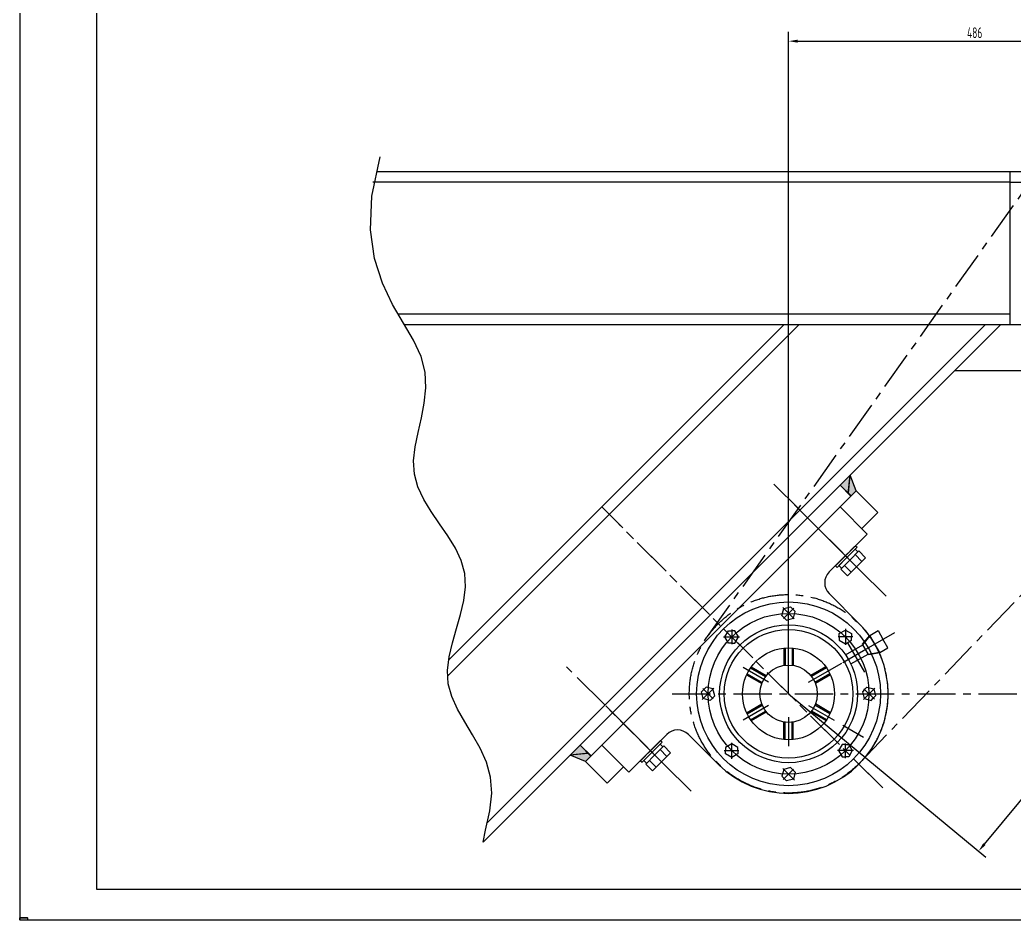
# Model space of a CAD drawing. Header units: millimetres. Extents: x 0 to 10092, y -1 to 7128.
# Drawn here: x 0 to 3894, y -1 to 3525 of the extents above; entities that cross this region are included whole.
import ezdxf

# ---------------------------------------------------------------- set-up
doc = ezdxf.new("R2010")
doc.units = ezdxf.units.MM
doc.header["$LTSCALE"] = 120
doc.linetypes.add('G', pattern=[2, 1.25, -0.25, 0.25, -0.25])
for name, color, linetype in [('01', 7, 'Continuous'), ('02', 1, 'Continuous'), ('05', 4, 'G'), ('08', 1, 'Continuous')]:
    doc.layers.add(name, color=color, linetype=linetype)
doc.styles.get("Standard").update_dxf_attribs({"font": 'isocp', "width": 0.707, "bigfont": 'intecad.shx'})
doc.dimstyles.new('INTE', dxfattribs={"dimscale": 12, "dimtxt": 3.5, "dimasz": 3, "dimexe": 3, "dimexo": 0, "dimgap": 1, "dimtad": 1, "dimdec": 3, "dimdsep": 46, "dimtxsty": 'Standard', "dimcen": 0, "dimclrd": 1, "dimclre": 1, "dimclrt": 3, "dimaunit": 1, "dimadec": 0, "dimazin": 0, "dimtfac": 1, "dimtdec": 3, "dimtmove": 0, "dimatfit": 0, "dimfxl": 3, "dimarcsym": 0})

# ---------------------------------------------------------------- blocks, each defined once
blk = doc.blocks.new('*D139')
at = {"layer": '08', "color": 1, "lineweight": -2}
for p, q in [((3010.3, 885.7), (3010.3, 3477.9)), ((4468.3, 3182.8), (4468.3, 3477.9)), ((3046.3, 3441.9), (4432.3, 3441.9))]:
    blk.add_line(p, q, dxfattribs=at)
at = {"layer": '08', "color": 1}
for points in [[(3046.3, 3447.9), (3046.3, 3435.9), (3010.3, 3441.9)], [(4432.3, 3447.9), (4432.3, 3435.9), (4468.3, 3441.9)]]:
    blk.add_solid(points, dxfattribs=at)
at = {"layer": 'Defpoints', "color": 0}
for p in [(4468.3, 3441.9), (4468.3, 3182.8), (3010.3, 885.7)]:
    blk.add_point(p, dxfattribs=at)
at = {"layer": '08', "color": 3, "insert": (3739.3, 3474.9), "char_height": 42, "attachment_point": 5}
blk.add_mtext('486', dxfattribs=at)
blk = doc.blocks.new('*D146')
at = {"layer": '08', "color": 1, "lineweight": -2}
for p, q in [((4468.3, 2646.7), (5240.4, 2007.5)), ((3777.6, 297.2), (5189.7, 2002.8)), ((3010.3, 885.7), (3782.4, 246.5))]:
    blk.add_line(p, q, dxfattribs=at)
at = {"layer": '08', "color": 1}
for points in [[(5185.1, 2006.6), (5194.3, 1998.9), (5212.6, 2030.5)], [(3773, 301), (3782.2, 293.4), (3754.6, 269.5)]]:
    blk.add_solid(points, dxfattribs=at)
at = {"layer": 'Defpoints', "color": 0}
for p in [(4468.3, 2646.7), (5212.6, 2030.5), (3010.3, 885.7)]:
    blk.add_point(p, dxfattribs=at)
at = {"layer": '08', "color": 3, "insert": (4458.2, 1171), "char_height": 42, "attachment_point": 5, "rotation": 50.3773}
blk.add_mtext('762', dxfattribs=at)
blk = doc.blocks.new('*U152')
at = {"layer": '01'}
for p, q in [((0, 8.6), (0.7, 9.3)), ((0, 0), (0, 8.6)), ((0, 8.6), (29.4, 8.6)), ((0.7, -0.7), (0, 0)), ((0, 0), (29.4, 0)), ((0.7, 9.3), (28.7, 9.3)), ((28.7, 9.3), (29.4, 8.6)), ((29.4, 8.6), (29.4, 0)), ((28.7, -0.7), (0.7, -0.7)), ((29.4, 0), (28.7, -0.7))]:
    blk.add_line(p, q, dxfattribs=at)
blk = doc.blocks.new('*U176')
at = {"layer": '01'}
for points in [[(25, 584), (25, 10)], [(25, 10), (831, 10)]]:
    blk.add_lwpolyline(points, dxfattribs=at)
at = {"layer": '02'}
for points in [[(0, 594), (0, 0)], [(0, 0), (841, 0)]]:
    blk.add_lwpolyline(points, dxfattribs=at)

msp = doc.modelspace()

# ---------------------------------------------------------------- hatches: boundary and pattern name
at = {"layer": '01', "linetype": 'Continuous'}
for points in [[(3211.8597, 1702.4449), (3244.3498, 1669.9548), (3251.0768, 1741.662)], [(3212.8193, 1703.4045), (3245.3093, 1670.9144), (3252.0364, 1742.6216)], [(3254.2861, 1660.0185), (3244.3498, 1669.9548), (3251.0768, 1741.662), (3275.4993, 1681.2317)], [(2154.4088, 644.994), (2193.6259, 684.2111), (2226.116, 651.7211)], [(2155.3684, 645.9536), (2194.5855, 685.1707), (2227.0756, 652.6806)], [(2214.8391, 620.5715), (2236.0523, 641.7847), (2226.116, 651.7211), (2154.4088, 644.994)]]:
    msp.add_hatch(color=7, dxfattribs=at).paths.add_polyline_path(points)

# ---------------------------------------------------------------- linework, layer by layer
at = {"layer": '01', "color": 7, "linetype": 'Continuous'}
for p, q in [((1399.0634, 2931.7366), (4225.3423, 2931.7366)), ((3877.3423, 2931.7366), (3877.3423, 2331.7366)), ((3877.3423, 2889.7366), (1382.6561, 2889.7366)), ((3877.3423, 2889.7366), (4225.3423, 2889.7366)), ((1481.2843, 2373.7366), (3877.3423, 2373.7366)), ((1505.7193, 2331.7366), (5665.3343, 2331.7366)), ((1676.0796, 955.796), (3052.0202, 2331.7366)), ((1680.1133, 1019.2267), (2992.6232, 2331.7366)), ((1813.8566, 304.4419), (3841.1514, 2331.7366)), ((1829.7211, 379.7033), (3781.7544, 2331.7366)), ((3661.1514, 2151.7366), (6478.3343, 2151.7366)), ((3244.3498, 1669.9548), (3251.0768, 1741.662)), ((3245.3093, 1670.9144), (3252.0364, 1742.6216)), ((3275.4993, 1681.2317), (3251.0768, 1741.662)), ((2193.6259, 684.2111), (3211.8597, 1702.4449)), ((3254.2861, 1660.0185), (3211.8597, 1702.4449)), ((3254.2861, 1660.0185), (3211.8597, 1702.4449)), ((3211.8597, 1617.5921), (3275.4993, 1681.2317)), ((3255.2457, 1660.9781), (3212.8193, 1703.4045)), ((3360.3521, 1596.3789), (3275.4993, 1681.2317)), ((2237.0119, 642.7443), (3255.2457, 1660.9781)), ((3211.8597, 1617.5921), (3254.2861, 1660.0185)), ((3254.2861, 1660.0185), (3211.8597, 1617.5921)), ((2278.4788, 684.2111), (3211.8597, 1617.5921)), ((3266.0912, 1393.6549), (3033.6463, 1626.0999)), ((3324.0588, 1335.6874), (3044.3967, 1615.3495)), ((3317.9257, 1511.5261), (3211.8597, 1617.5921)), ((3296.7125, 1532.7393), (3360.3521, 1596.3789)), ((3169.4333, 1363.0337), (3317.9257, 1511.5261)), ((3233.0729, 1426.6733), (3272.3173, 1465.9177)), ((3268.6368, 1462.2372), (3233.0729, 1426.6733)), ((3278.6813, 1459.5537), (3239.4369, 1420.3093)), ((3239.4369, 1420.3093), (3271.4688, 1452.3412)), ((3285.6074, 1445.2666), (3250.0435, 1409.7027)), ((3271.4688, 1452.3412), (3282.0754, 1441.7346)), ((3272.3173, 1465.9177), (3278.6813, 1459.5537)), ((3312.1239, 1418.7501), (3285.6074, 1445.2666)), ((3233.0729, 1426.6733), (3193.8285, 1387.4288)), ((3197.509, 1391.1093), (3233.0729, 1426.6733)), ((3200.1924, 1381.0649), (3239.4369, 1420.3093)), ((3239.4369, 1420.3093), (3207.4049, 1388.2774)), ((3214.4795, 1374.1388), (3250.0435, 1409.7027)), ((3228.7197, 1431.0265), (3243.2798, 1416.4663)), ((3234.9891, 1424.757), (3254.4891, 1405.2571)), ((3271.2567, 1430.9159), (3297.7732, 1404.3994)), ((3276.56, 1383.1862), (3312.1239, 1418.7501)), ((3193.8285, 1387.4288), (3200.1924, 1381.0649)), ((3207.4049, 1388.2774), (3218.0115, 1377.6708)), ((3240.996, 1347.6223), (3214.4795, 1374.1388)), ((3228.8303, 1388.4895), (3255.3468, 1361.973)), ((3276.56, 1383.1862), (3240.996, 1347.6223)), ((3286.1059, 1161.5082), (3169.4333, 1278.1808)), ((2984.3137, 1192.816), (2991.4863, 1219.5845)), ((2987.6365, 1223.4343), (3032.1773, 1178.8936)), ((3031.2533, 1221.6556), (2990.5082, 1180.9105)), ((2991.4863, 1219.5845), (3018.2549, 1226.7571)), ((3010.3343, 1131.5728), (3010.3343, 1224.2827)), ((3018.2549, 1226.7571), (3027.3048, 1217.7071)), ((3036.3548, 1208.6572), (3027.3048, 1217.7071)), ((3029.1822, 1181.8886), (3036.3548, 1208.6572)), ((2993.3637, 1183.766), (2984.3137, 1192.816)), ((2993.3637, 1183.766), (3002.4137, 1174.716)), ((3002.4137, 1174.716), (3029.1822, 1181.8886)), ((2760.9406, 1108.4752), (2774.797, 1132.4752)), ((2774.797, 1132.4752), (2787.5956, 1132.4752)), ((2787.5956, 1138.0592), (2787.5956, 1080.4369)), ((2800.3942, 1132.4752), (2787.5956, 1132.4752)), ((2814.2506, 1108.4752), (2800.3942, 1132.4752)), ((3209.0729, 1121.2738), (3233.0729, 1135.1302)), ((3233.0729, 1140.5747), (3233.0729, 1077.5845)), ((3233.0729, 1135.1302), (3257.0729, 1121.2738)), ((3328.5455, 1114.5786), (3360.6524, 1133.1156)), ((3360.6524, 1133.1156), (3380.1911, 1099.2735)), ((2755.4962, 1108.4752), (2818.4863, 1108.4752)), ((2774.797, 1084.4752), (2760.9406, 1108.4752)), ((2800.3942, 1084.4752), (2814.2506, 1108.4752)), ((3010.3343, 976.657), (3010.3343, 1091.3946)), ((3262.6569, 1108.4752), (3205.0345, 1108.4752)), ((3209.0729, 1108.4752), (3209.0729, 1121.2738)), ((3209.0729, 1108.4752), (3209.0729, 1095.6766)), ((3209.0729, 1095.6766), (3233.0729, 1081.8202)), ((3233.0729, 1081.8202), (3257.0729, 1095.6766)), ((3257.0729, 1121.2738), (3257.0729, 1108.4752)), ((3257.0729, 1095.6766), (3257.0729, 1108.4752)), ((3299.8513, 1080.2784), (3328.5455, 1114.5786)), ((3301.2111, 1077.9231), (3329.7588, 1112.477)), ((3367.6229, 1046.8945), (3328.5455, 1114.5786)), ((3399.7298, 1065.4315), (3380.1911, 1099.2735)), ((2787.5956, 1084.4752), (2774.797, 1084.4752)), ((2787.5956, 1084.4752), (2800.3942, 1084.4752)), ((2992.3343, 1064.8343), (2992.3343, 996.7872)), ((2996.8343, 1065.2296), (2996.8343, 997.4236)), ((3023.8343, 1065.2296), (3023.8343, 997.4236)), ((3028.3343, 1064.8343), (3028.3343, 996.7872)), ((3223.2347, 1008.6547), (3303.5238, 1055.0096)), ((3233.6611, 1038.9231), (3301.2111, 1077.9231)), ((3241.7305, 1084.9629), (3308.1856, 969.8594)), ((3323.5709, 1039.1948), (3299.8513, 1080.2784)), ((3367.6229, 1046.8945), (3399.7298, 1065.4315)), ((3254.6611, 1002.55), (3322.2111, 1041.55)), ((3322.2111, 1041.55), (3366.4095, 1048.9961)), ((3323.5709, 1039.1948), (3367.6229, 1046.8945)), ((2931.5949, 931.1968), (2832.2292, 988.5656)), ((2861.6387, 987.1744), (2920.3604, 953.2715)), ((2864.2311, 990.8739), (2923.1616, 956.8504)), ((3156.4375, 990.8739), (3097.507, 956.8504)), ((3159.0298, 987.1744), (3100.3081, 953.2715)), ((2846.2311, 959.697), (2905.1616, 925.6735)), ((2848.1387, 963.7918), (2906.8604, 929.8888)), ((3172.5298, 963.7918), (3113.8081, 929.8888)), ((3174.4375, 959.697), (3115.507, 925.6735)), ((2669.3137, 893.6572), (2678.3637, 902.7071)), ((2672.6365, 863.0388), (2717.1773, 907.5796)), ((2674.4153, 906.6556), (2715.1604, 865.9105)), ((2687.4137, 911.7571), (2678.3637, 902.7071)), ((2714.1822, 904.5845), (2687.4137, 911.7571)), ((2721.3548, 877.816), (2714.1822, 904.5845)), ((3308.3637, 902.7071), (3299.3137, 893.6572)), ((3348.032, 908.4343), (3303.4913, 863.8936)), ((3346.2533, 864.8176), (3305.5082, 905.5627)), ((3308.3637, 902.7071), (3317.4137, 911.7571)), ((3317.4137, 911.7571), (3344.1822, 904.5845)), ((3344.1822, 904.5845), (3351.3548, 877.816)), ((2676.4863, 866.8886), (2669.3137, 893.6572)), ((2703.2549, 859.716), (2676.4863, 866.8886)), ((2712.3048, 868.766), (2703.2549, 859.716)), ((2712.3048, 868.766), (2721.3548, 877.816)), ((3299.3137, 893.6572), (3306.4863, 866.8886)), ((3306.4863, 866.8886), (3333.2549, 859.716)), ((3333.2549, 859.716), (3342.3048, 868.766)), ((3351.3548, 877.816), (3342.3048, 868.766)), ((2560.3835, 572.0121), (2294.4288, 837.9668)), ((2931.5949, 840.2764), (2832.2292, 782.9076)), ((2846.2311, 811.7762), (2905.1616, 845.7997)), ((2848.1387, 807.6814), (2906.8604, 841.5844)), ((2861.6387, 784.2987), (2920.3604, 818.2017)), ((3089.0737, 840.2764), (3188.4393, 782.9076)), ((3159.0298, 784.2987), (3100.3081, 818.2017)), ((3172.5298, 807.6814), (3113.8081, 841.5844)), ((3174.4375, 811.7762), (3115.507, 845.7997)), ((2864.2311, 780.5993), (2923.1616, 814.6228)), ((3010.3343, 794.8161), (3010.3343, 680.0786)), ((3156.4375, 780.5993), (3097.507, 814.6228)), ((2992.3343, 706.6388), (2992.3343, 774.6859)), ((2996.8343, 706.2435), (2996.8343, 774.0495)), ((3023.8343, 706.2435), (3023.8343, 774.0495)), ((3028.3343, 706.6388), (3028.3343, 774.6859)), ((3223.2347, 762.8185), (3303.5238, 716.4635)), ((2533.0372, 726.6376), (2384.5448, 578.1451)), ((2469.3976, 662.9979), (2508.642, 702.2424)), ((2508.642, 702.2424), (2515.006, 695.8784)), ((2734.5626, 609.9649), (2617.89, 726.6376)), ((2236.0523, 641.7847), (2193.6259, 684.2111)), ((2237.0119, 642.7443), (2194.5855, 685.1707)), ((2278.4788, 684.2111), (2214.8391, 620.5715)), ((2236.0523, 641.7847), (2278.4788, 684.2111)), ((2384.5448, 578.1451), (2278.4788, 684.2111)), ((2469.3976, 662.9979), (2430.1532, 623.7535)), ((2433.8337, 627.434), (2469.3976, 662.9979)), ((2465.0443, 667.3512), (2479.6045, 652.791)), ((2504.9615, 698.5619), (2469.3976, 662.9979)), ((2515.006, 695.8784), (2475.7615, 656.634)), ((2475.7615, 656.634), (2507.7935, 688.6659)), ((2521.9321, 681.5913), (2486.3681, 646.0274)), ((2507.5814, 667.2406), (2534.0979, 640.7241)), ((2507.7935, 688.6659), (2518.4001, 678.0593)), ((2548.4486, 655.0748), (2521.9321, 681.5913)), ((2758.0117, 662.9979), (2815.634, 662.9979)), ((2787.5956, 689.6529), (2763.5956, 675.7965)), ((2763.5956, 675.7965), (2763.5956, 662.9979)), ((2763.5956, 650.1994), (2763.5956, 662.9979)), ((2787.5956, 630.8985), (2787.5956, 693.8886)), ((2811.5956, 675.7965), (2787.5956, 689.6529)), ((2811.5956, 662.9979), (2811.5956, 675.7965)), ((2811.5956, 662.9979), (2811.5956, 650.1994)), ((3265.1724, 662.9979), (3202.1822, 662.9979)), ((3220.2743, 686.9979), (3206.4179, 662.9979)), ((3206.4179, 662.9979), (3220.2743, 638.9979)), ((3233.0729, 686.9979), (3220.2743, 686.9979)), ((3233.0729, 633.414), (3233.0729, 691.0363)), ((3233.0729, 686.9979), (3245.8715, 686.9979)), ((3245.8715, 686.9979), (3259.7279, 662.9979)), ((3259.7279, 662.9979), (3245.8715, 638.9979)), ((2226.116, 651.7211), (2154.4088, 644.994)), ((2214.8391, 620.5715), (2154.4088, 644.994)), ((2227.0756, 652.6806), (2155.3684, 645.9536)), ((2430.1532, 623.7535), (2436.5171, 617.3896)), ((2436.5171, 617.3896), (2475.7615, 656.634)), ((2475.7615, 656.634), (2443.7296, 624.602)), ((2443.7296, 624.602), (2454.3362, 613.9954)), ((2450.8042, 610.4634), (2486.3681, 646.0274)), ((2465.1549, 624.8142), (2491.6715, 598.2977)), ((2471.3138, 661.0817), (2490.8138, 641.5818)), ((2512.8847, 619.5109), (2548.4486, 655.0748)), ((2787.5956, 636.3429), (2763.5956, 650.1994)), ((2811.5956, 650.1994), (2787.5956, 636.3429)), ((3220.2743, 638.9979), (3233.0729, 638.9979)), ((3245.8715, 638.9979), (3233.0729, 638.9979)), ((2299.692, 535.7187), (2214.8391, 620.5715)), ((2363.3316, 599.3583), (2299.692, 535.7187)), ((2477.3207, 583.9469), (2450.8042, 610.4634)), ((2512.8847, 619.5109), (2477.3207, 583.9469)), ((2991.4863, 589.5845), (2984.3137, 562.816)), ((3033.032, 548.0388), (2988.4913, 592.5796)), ((2989.4153, 549.8176), (3030.1604, 590.5627)), ((3018.2549, 596.7571), (2991.4863, 589.5845)), ((3027.3048, 587.7071), (3018.2549, 596.7571)), ((3027.3048, 587.7071), (3036.3548, 578.6572)), ((2984.3137, 562.816), (2993.3637, 553.766)), ((3002.4137, 544.716), (2993.3637, 553.766)), ((3029.1822, 551.8886), (3002.4137, 544.716)), ((3036.3548, 578.6572), (3029.1822, 551.8886))]:
    msp.add_line(p, q, dxfattribs=at)
for radius in [360, 315, 270, 252, 180, 112.5082]:
    msp.add_circle((3010.3343, 885.7366), radius, dxfattribs=at)
for centre, radius, start, end in [((3211.8597, 1320.6073), 60, 135, 225), ((3010.3343, 885.7366), 390, 225, 45), ((2575.4636, 684.2111), 60, 45, 135)]:
    msp.add_arc(centre, radius, start, end, dxfattribs=at)
at = {"layer": '02'}
msp.add_lwpolyline([(1813.8566, 304.4419), (1823.6173, 351.235), (1839.8707, 427.0417), (1848.1124, 496.2037), (1843.1849, 559.6702), (1826.7768, 618.4002), (1802.2882, 673.3548), (1773.1189, 725.4951), (1742.6691, 775.7824), (1714.3386, 825.1779), (1691.5276, 874.6426), (1677.636, 925.1378), (1674.9838, 977.3816), (1681.5711, 1031.119), (1694.3182, 1085.8523), (1710.1451, 1141.0835), (1725.972, 1196.3147), (1738.7191, 1251.048), (1745.3064, 1304.7854), (1742.6542, 1357.0291), (1728.7092, 1407.4472), (1705.5247, 1456.3714), (1676.1804, 1504.2999), (1643.7563, 1551.7304), (1611.3322, 1599.1609), (1581.988, 1647.0893), (1558.8034, 1696.0136), (1544.8584, 1746.4316), (1542.1313, 1798.7318), (1548.1938, 1852.8645), (1559.5165, 1908.6706), (1572.5695, 1965.991), (1583.8233, 2024.6665), (1589.7482, 2084.5379), (1586.8145, 2145.4463), (1571.4925, 2207.2324), (1541.8777, 2270.2741), (1502.5654, 2337.0977), (1459.7763, 2410.7662), (1419.7308, 2494.3428), (1388.6495, 2590.8908), (1372.7528, 2703.4733), (1378.2614, 2835.1534), (1411.3957, 2988.9945)], dxfattribs=at)
at = {"layer": '05', "color": 4, "linetype": 'G'}
for p, q in [((2693.3619, 1110.73), (4013.0465, 2969.9116)), ((3290.5233, 616.3157), (4870.7947, 2259.747)), ((3392.1719, 1267.5742), (2953.2384, 1706.5078)), ((3372.5131, 523.5577), (2278.4788, 1617.5921)), ((3379.0131, 517.0577), (2345.4456, 1550.6253)), ((3089.0737, 931.1968), (3426.221, 1125.8489)), ((2628.4966, 503.8989), (2135.432, 996.9636)), ((2554.3882, 885.7366), (4082.6315, 885.7366))]:
    msp.add_line(p, q, dxfattribs=at)
msp.add_circle((3010.3343, 885.7366), 388.7075, dxfattribs=at)

# ---------------------------------------------------------------- block references
at = {"layer": '01'}
msp.add_blockref('*U152', (0, 0), dxfattribs=at)
at = {"layer": '05', "xscale": 12, "yscale": 12, "zscale": 12}
msp.add_blockref('*U176', (0, 0), dxfattribs=at)

# ---------------------------------------------------------------- dimensions: what is measured, and where the dimension line sits
at = {"layer": '08'}
dim = msp.add_linear_dim(base=(4468.3379, 3441.8754), p1=(3010.3343, 885.7366), p2=(4468.3379, 3182.8075), text='486', dimstyle='INTE', override={"dimgap": 1, "dimdec": 2, "dimzin": 8, "dimpost": '<>', "dimtol": 0, "dimlim": 0, "dimtp": 0, "dimtm": 0, "dimtfac": 0.7}, dxfattribs=at)
dim.commit()
dim.dimension.update_dxf_attribs({"geometry": '*D139', "text_midpoint": (3739.3361, 3474.8754)})
dim = msp.add_aligned_dim(p1=(3010.3343, 885.7366), p2=(4468.3379, 2646.7366), distance=-966.3114, text='762', dimstyle='INTE', override={"dimgap": 1, "dimdec": 3, "dimzin": 8, "dimpost": '<>', "dimtol": 0, "dimlim": 0, "dimtp": 0, "dimtm": 0, "dimtfac": 0.7}, dxfattribs=at)
dim.commit()
dim.dimension.update_dxf_attribs({"geometry": '*D146', "text_midpoint": (4458.2255, 1171.0388)})

doc.saveas('drawing.dxf')
